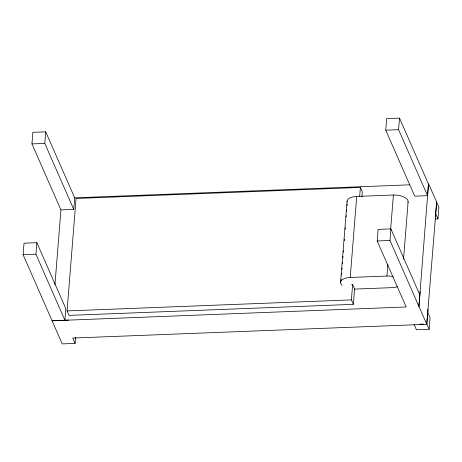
<?xml version="1.0" encoding="UTF-8"?>
<svg xmlns="http://www.w3.org/2000/svg" width="462" height="462" viewBox="0 0 462 462"><rect width="100%" height="100%" fill="white"/><g stroke="black" fill="none" stroke-linecap="round" stroke-linejoin="round"><path stroke-width="0.69" d="M75.583 337.277L75.092 343.405L62.255 343.907L23.1 254.712L24.018 243.197L36.862 242.694L65.835 308.697L64.911 320.218L35.938 254.215L36.862 242.694M31.953 143.913L32.877 132.334L45.721 131.837L74.688 197.834L73.764 209.413L60.926 209.91L31.953 143.913L44.791 143.411L73.764 209.413M44.791 143.411L45.721 131.837M54.949 284.736L60.926 209.91M351.628 284.673L352.616 284.632L354.573 289.096L353.355 304.348L69.034 315.396L67.077 310.932L76.057 198.475L360.383 187.433L362.341 191.892L361.948 196.812M68.584 320.074L52.067 320.772L406.173 306.964L377.2 240.968L378.124 229.389L390.892 228.892L419.866 294.895M340.598 282.213L347.077 201.178M341.083 280.861L341.199 279.429M341.539 275.127L341.655 273.689M342.001 269.386L342.111 267.954M342.457 263.652L342.573 262.22M342.914 257.917L343.029 256.479M343.376 252.177L343.491 250.745M344.288 240.702L344.404 239.27M345.206 229.227L345.322 227.795M346.182 217.036L346.298 215.604M346.639 211.301L346.754 209.869M347.101 205.561L347.21 204.129M342.099 285.395A12.405 5.839 4.6 0 1 340.852 283.732A12.22 5.752 4.6 0 1 350.231 277.471L356.704 196.437L393.393 195.01A12.22 5.752 4.6 0 1 407.929 202.599M353.355 304.348L351.397 299.89L352.616 284.632M359.655 196.569L360.383 187.433M385.747 130.168L386.671 118.595L399.509 118.093L428.482 184.095L427.558 195.674L414.72 196.171L385.747 130.168L398.585 129.672L427.558 195.674M350.231 277.471L386.919 276.045L387.837 264.57M390.644 229.435L393.393 195.01M398.585 129.672L399.509 118.093M75.092 343.405L72.742 338.057L426.773 324.307L389.968 240.465L390.892 228.892M403.528 259.228L408.113 201.859M428.482 184.095L418.942 306.468L420.131 291.586M426.773 324.307L436.694 201.917L435.36 216.811M414.102 324.44L416.453 329.787L429.152 329.296L430.076 317.717L427.725 312.37M435.152 218.965L437.976 218.855L438.9 207.276L428.719 184.084M74.688 197.834L409.875 184.817M23.1 254.712L35.938 254.215M377.2 240.968L389.968 240.465M354.573 289.096L392.007 287.641A12.22 5.752 4.6 0 0 397.626 286.631M67.077 310.932L351.397 299.89M427.991 309.061L426.801 323.943L429.152 329.296M419.744 324.22L423.273 324.081M435.626 213.502L437.976 218.855M347.095 201.934A12.22 5.752 4.6 0 1 356.704 196.437M386.919 276.045A12.22 5.752 4.6 0 1 393.22 276.594"/></g></svg>
